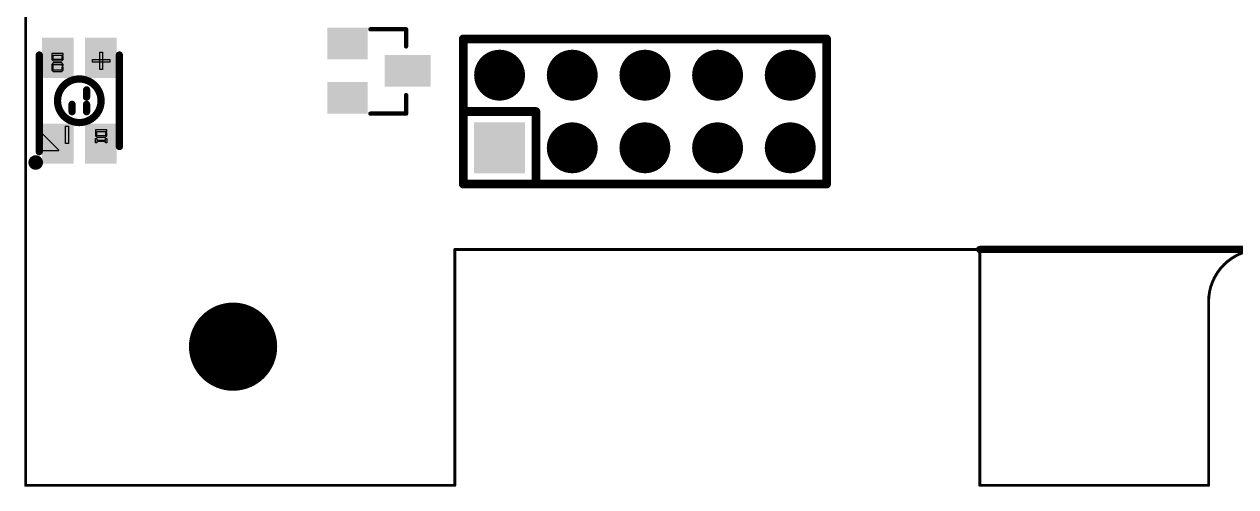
# Model space of a CAD drawing. Header units: millimetres. Extents: x 892 to 1144, y 1011 to 1123.
# Drawn here: x 891.87 to 934.22, y 1015.23 to 1031.4 of the extents above; entities that cross this region are included whole.
import ezdxf

# ---------------------------------------------------------------- set-up
doc = ezdxf.new("R2010")
doc.units = ezdxf.units.MM
for name, color, linetype in [('BottomLayer', 5, 'Continuous'), ('BottomOverlay', 54, 'Continuous'), ('BottomPaste', 16, 'Continuous'), ('BottomSolder', 6, 'Continuous'), ('KeepOutLayer', 6, 'Continuous'), ('Mechanical6', 56, 'Continuous'), ('MultiLayer', 9, 'Continuous'), ('TopLayer', 1, 'Continuous'), ('TopOverlay', 2, 'Continuous'), ('TopPaste', 8, 'Continuous'), ('TopSolder', 216, 'Continuous')]:
    doc.layers.add(name, color=color, linetype=linetype)

msp = doc.modelspace()

# ---------------------------------------------------------------- linework, layer by layer
at = {"layer": 'BottomLayer'}
for points, const_width in [([(908.097, 1029.62, 1), (908.885, 1029.62, 1)], 0.787), ([(910.637, 1029.62, 1), (911.425, 1029.62, 1)], 0.787), ([(913.177, 1029.62, 1), (913.965, 1029.62, 1)], 0.787), ([(915.717, 1029.62, 1), (916.505, 1029.62, 1)], 0.787), ([(918.257, 1029.62, 1), (919.045, 1029.62, 1)], 0.787), ([(910.637, 1027.08, 1), (911.425, 1027.08, 1)], 0.787), ([(913.177, 1027.08, 1), (913.965, 1027.08, 1)], 0.787), ([(915.717, 1027.08, 1), (916.505, 1027.08, 1)], 0.787), ([(918.257, 1027.08, 1), (919.045, 1027.08, 1)], 0.787), ([(898.455, 1020.125, 1), (899.895, 1020.125, 1)], 1.44)]:
    msp.add_lwpolyline(points, format="xyb", close=True, dxfattribs=dict(at, const_width=const_width))
for points in [[(903.775, 1030.275), (903.775, 1031.175), (902.575, 1030.275), (902.575, 1031.175)], [(905.975, 1029.325), (905.975, 1030.225), (904.575, 1029.325), (904.575, 1030.225)], [(903.775, 1028.375), (903.775, 1029.275), (902.575, 1028.375), (902.575, 1029.275)], [(907.704, 1026.293), (909.278, 1026.293), (907.704, 1027.867), (909.278, 1027.867)]]:
    msp.add_solid(points, dxfattribs=at)
at = {"layer": 'BottomOverlay', "const_width": 0.15}
for points in [[(903.975, 1031.225), (905.225, 1031.225)], [(905.225, 1030.625), (905.225, 1031.225)], [(905.225, 1028.275), (905.225, 1028.925)], [(903.975, 1028.275), (905.225, 1028.275)]]:
    msp.add_lwpolyline(points, dxfattribs=at)
at = {"layer": 'BottomOverlay', "const_width": 0.075}
for points in [[(903.937, 1031.225, 1), (904.012, 1031.225, 1)], [(905.187, 1031.225, 1), (905.262, 1031.225, 1)], [(905.187, 1031.225, 1), (905.262, 1031.225, 1)], [(905.187, 1030.625, 1), (905.262, 1030.625, 1)], [(905.187, 1028.925, 1), (905.262, 1028.925, 1)], [(903.937, 1028.275, 1), (904.012, 1028.275, 1)], [(905.187, 1028.275, 1), (905.262, 1028.275, 1)], [(905.187, 1028.275, 1), (905.262, 1028.275, 1)]]:
    msp.add_lwpolyline(points, format="xyb", close=True, dxfattribs=at)
at = {"layer": 'BottomPaste'}
for points in [[(903.775, 1030.275), (903.775, 1031.175), (902.575, 1030.275), (902.575, 1031.175)], [(905.975, 1029.325), (905.975, 1030.225), (904.575, 1029.325), (904.575, 1030.225)], [(903.775, 1028.375), (903.775, 1029.275), (902.575, 1028.375), (902.575, 1029.275)]]:
    msp.add_solid(points, dxfattribs=at)
at = {"layer": 'BottomSolder'}
for points, const_width in [([(908.046, 1029.62, 1), (908.935, 1029.62, 1)], 0.889), ([(910.586, 1029.62, 1), (911.475, 1029.62, 1)], 0.889), ([(913.126, 1029.62, 1), (914.015, 1029.62, 1)], 0.889), ([(915.666, 1029.62, 1), (916.555, 1029.62, 1)], 0.889), ([(918.206, 1029.62, 1), (919.095, 1029.62, 1)], 0.889), ([(910.586, 1027.08, 1), (911.475, 1027.08, 1)], 0.889), ([(913.126, 1027.08, 1), (914.015, 1027.08, 1)], 0.889), ([(915.666, 1027.08, 1), (916.555, 1027.08, 1)], 0.889), ([(918.206, 1027.08, 1), (919.095, 1027.08, 1)], 0.889), ([(898.404, 1020.125, 1), (899.946, 1020.125, 1)], 1.542)]:
    msp.add_lwpolyline(points, format="xyb", close=True, dxfattribs=dict(at, const_width=const_width))
for points in [[(903.877, 1030.173), (903.877, 1031.277), (902.473, 1030.173), (902.473, 1031.277)], [(906.077, 1029.223), (906.077, 1030.327), (904.473, 1029.223), (904.473, 1030.327)], [(903.877, 1028.273), (903.877, 1029.377), (902.473, 1028.273), (902.473, 1029.377)], [(907.602, 1026.191), (909.38, 1026.191), (907.602, 1027.969), (909.38, 1027.969)]]:
    msp.add_solid(points, dxfattribs=at)
at = {"layer": 'KeepOutLayer', "const_width": 0.1}
for points in [[(891.925, 1015.275), (891.925, 1122.275)], [(906.925, 1015.275), (906.925, 1023.525)], [(906.925, 1023.525), (925.275, 1023.525)], [(925.275, 1015.275), (925.275, 1023.525)], [(933.275, 1015.275), (933.275, 1021.7)], [(891.925, 1015.275), (906.925, 1015.275)], [(925.275, 1015.275), (933.275, 1015.275)]]:
    msp.add_lwpolyline(points, dxfattribs=at)
at = {"layer": 'KeepOutLayer', "const_width": 0.05}
for points in [[(906.9, 1023.525, 1), (906.95, 1023.525, 1)], [(906.9, 1023.525, 1), (906.95, 1023.525, 1)], [(925.25, 1023.525, 1), (925.3, 1023.525, 1)], [(925.25, 1023.525, 1), (925.3, 1023.525, 1)], [(933.25, 1021.7, 1), (933.3, 1021.7, 1)], [(933.25, 1021.7, 1), (933.3, 1021.7, 1)], [(891.9, 1015.275, 1), (891.95, 1015.275, 1)], [(891.9, 1015.275, 1), (891.95, 1015.275, 1)], [(906.9, 1015.275, 1), (906.95, 1015.275, 1)], [(906.9, 1015.275, 1), (906.95, 1015.275, 1)], [(925.25, 1015.275, 1), (925.3, 1015.275, 1)], [(925.25, 1015.275, 1), (925.3, 1015.275, 1)], [(933.25, 1015.275, 1), (933.3, 1015.275, 1)], [(933.25, 1015.275, 1), (933.3, 1015.275, 1)]]:
    msp.add_lwpolyline(points, format="xyb", close=True, dxfattribs=at)
at = {"layer": 'KeepOutLayer', "const_width": 0.1}
msp.add_lwpolyline([(933.275, 1021.7, -1), (936.925, 1021.7)], format="xyb", dxfattribs=at)
at = {"layer": 'Mechanical6'}
for p, q in [((893.238, 1030.374), (892.838, 1030.374)), ((892.838, 1030.374), (892.838, 1030.174)), ((893.238, 1030.324), (893.238, 1030.374)), ((894.512, 1030.422), (894.612, 1030.422)), ((894.512, 1029.822), (894.512, 1030.422)), ((894.612, 1030.422), (894.612, 1029.822)), ((892.838, 1030.174), (892.888, 1030.124)), ((892.888, 1030.049), (892.838, 1029.999)), ((892.838, 1029.999), (892.838, 1029.799)), ((892.888, 1030.174), (892.888, 1030.324)), ((892.888, 1030.324), (893.238, 1030.324)), ((893.188, 1030.174), (892.888, 1030.174)), ((892.888, 1030.124), (893.188, 1030.124)), ((893.188, 1030.049), (892.888, 1030.049)), ((892.888, 1030.049), (892.888, 1030.049)), ((892.888, 1029.799), (892.888, 1029.999)), ((892.888, 1029.999), (893.188, 1029.999)), ((893.238, 1030.274), (893.188, 1030.274)), ((893.188, 1030.274), (893.188, 1030.174)), ((893.188, 1030.124), (893.238, 1030.174)), ((893.238, 1029.999), (893.188, 1030.049)), ((893.188, 1029.999), (893.188, 1029.949)), ((893.188, 1029.949), (893.238, 1029.949)), ((893.238, 1030.174), (893.238, 1030.274)), ((893.238, 1029.949), (893.238, 1029.999)), ((894.262, 1030.072), (894.262, 1030.172)), ((894.262, 1030.172), (894.862, 1030.172)), ((894.862, 1030.072), (894.262, 1030.072)), ((894.862, 1030.172), (894.862, 1030.072)), ((892.838, 1029.799), (892.888, 1029.749)), ((893.188, 1029.799), (892.888, 1029.799)), ((892.888, 1029.749), (893.188, 1029.749)), ((893.238, 1029.899), (893.188, 1029.899)), ((893.188, 1029.899), (893.188, 1029.799)), ((893.188, 1029.749), (893.238, 1029.799)), ((893.238, 1029.799), (893.238, 1029.899)), ((894.612, 1029.822), (894.512, 1029.822)), ((893.319, 1027.836), (893.419, 1027.836)), ((893.319, 1027.236), (893.319, 1027.836)), ((893.419, 1027.836), (893.419, 1027.236)), ((892.4, 1027.685), (892.4, 1026.985)), ((893.09, 1026.995), (892.4, 1027.685)), ((894.762, 1027.703), (894.362, 1027.703)), ((894.362, 1027.703), (894.362, 1027.503)), ((894.362, 1027.503), (894.412, 1027.453)), ((894.362, 1027.253), (894.362, 1027.403)), ((894.362, 1027.403), (894.412, 1027.403)), ((894.412, 1027.503), (894.412, 1027.653)), ((894.412, 1027.653), (894.762, 1027.653)), ((894.712, 1027.503), (894.412, 1027.503)), ((894.412, 1027.453), (894.712, 1027.453)), ((894.412, 1027.403), (894.412, 1027.353)), ((894.762, 1027.603), (894.712, 1027.603)), ((894.712, 1027.603), (894.712, 1027.503)), ((894.712, 1027.453), (894.762, 1027.503)), ((894.712, 1027.353), (894.712, 1027.403)), ((894.712, 1027.403), (894.762, 1027.403)), ((894.762, 1027.653), (894.762, 1027.703)), ((894.762, 1027.503), (894.762, 1027.603)), ((894.762, 1027.403), (894.762, 1027.253)), ((892.4, 1026.985), (893.09, 1026.985)), ((893.09, 1026.985), (893.09, 1026.995)), ((893.419, 1027.236), (893.319, 1027.236)), ((894.412, 1027.253), (894.362, 1027.253)), ((894.412, 1027.353), (894.712, 1027.353)), ((894.712, 1027.303), (894.412, 1027.303)), ((894.412, 1027.303), (894.412, 1027.253)), ((894.712, 1027.253), (894.712, 1027.303)), ((894.762, 1027.253), (894.712, 1027.253))]:
    msp.add_line(p, q, dxfattribs=at)
at = {"layer": 'MultiLayer'}
for points, const_width in [([(908.097, 1029.62, 1), (908.885, 1029.62, 1)], 0.787), ([(910.637, 1029.62, 1), (911.425, 1029.62, 1)], 0.787), ([(913.177, 1029.62, 1), (913.965, 1029.62, 1)], 0.787), ([(915.717, 1029.62, 1), (916.505, 1029.62, 1)], 0.787), ([(918.257, 1029.62, 1), (919.045, 1029.62, 1)], 0.787), ([(910.637, 1027.08, 1), (911.425, 1027.08, 1)], 0.787), ([(913.177, 1027.08, 1), (913.965, 1027.08, 1)], 0.787), ([(915.717, 1027.08, 1), (916.505, 1027.08, 1)], 0.787), ([(918.257, 1027.08, 1), (919.045, 1027.08, 1)], 0.787), ([(898.455, 1020.125, 1), (899.895, 1020.125, 1)], 1.44)]:
    msp.add_lwpolyline(points, format="xyb", close=True, dxfattribs=dict(at, const_width=const_width))
msp.add_solid([(907.704, 1026.293), (909.278, 1026.293), (907.704, 1027.867), (909.278, 1027.867)], dxfattribs=at)
at = {"layer": 'TopLayer'}
for points, const_width in [([(908.097, 1029.62, 1), (908.885, 1029.62, 1)], 0.787), ([(910.637, 1029.62, 1), (911.425, 1029.62, 1)], 0.787), ([(913.177, 1029.62, 1), (913.965, 1029.62, 1)], 0.787), ([(915.717, 1029.62, 1), (916.505, 1029.62, 1)], 0.787), ([(918.257, 1029.62, 1), (919.045, 1029.62, 1)], 0.787), ([(910.637, 1027.08, 1), (911.425, 1027.08, 1)], 0.787), ([(913.177, 1027.08, 1), (913.965, 1027.08, 1)], 0.787), ([(915.717, 1027.08, 1), (916.505, 1027.08, 1)], 0.787), ([(918.257, 1027.08, 1), (919.045, 1027.08, 1)], 0.787), ([(898.455, 1020.125, 1), (899.895, 1020.125, 1)], 1.44)]:
    msp.add_lwpolyline(points, format="xyb", close=True, dxfattribs=dict(at, const_width=const_width))
for points in [[(893.5, 1029.625), (893.5, 1030.825), (892.6, 1029.625), (892.6, 1030.825)], [(895, 1029.625), (895, 1030.825), (894.1, 1029.625), (894.1, 1030.825)], [(893.5, 1026.625), (893.5, 1027.825), (892.6, 1026.625), (892.6, 1027.825)], [(895, 1026.625), (895, 1027.825), (894.1, 1026.625), (894.1, 1027.825)], [(907.704, 1026.293), (909.278, 1026.293), (907.704, 1027.867), (909.278, 1027.867)]]:
    msp.add_solid(points, dxfattribs=at)
at = {"layer": 'TopOverlay'}
for points, const_width in [([(907.221, 1025.81), (907.221, 1030.89)], 0.305), ([(907.221, 1030.89), (919.921, 1030.89)], 0.305), ([(919.921, 1025.81), (919.921, 1030.89)], 0.305), ([(892.4, 1027.125), (892.4, 1030.325)], 0.254), ([(895.2, 1027.125), (895.2, 1030.325)], 0.254), ([(894.054, 1028.852), (894.054, 1029.106)], 0.254), ([(893.546, 1028.344), (893.546, 1028.598)], 0.254), ([(894.054, 1028.344), (894.054, 1028.598)], 0.254), ([(907.221, 1028.35), (909.761, 1028.35)], 0.305), ([(909.761, 1025.81), (909.761, 1028.35)], 0.305), ([(892.4, 1026.947), (892.4, 1027.125)], 0.254), ([(907.221, 1025.81), (919.921, 1025.81)], 0.305), ([(925.275, 1023.525), (1143.625, 1023.525)], 0.254)]:
    msp.add_lwpolyline(points, dxfattribs=dict(at, const_width=const_width))
for points, const_width in [([(907.145, 1030.89, 1), (907.297, 1030.89, 1)], 0.152), ([(907.145, 1030.89, 1), (907.297, 1030.89, 1)], 0.152), ([(919.845, 1030.89, 1), (919.997, 1030.89, 1)], 0.152), ([(919.845, 1030.89, 1), (919.997, 1030.89, 1)], 0.152), ([(892.337, 1030.325, 1), (892.464, 1030.325, 1)], 0.127), ([(895.137, 1030.325, 1), (895.264, 1030.325, 1)], 0.127), ([(894.562, 1028.725, 1), (893.038, 1028.725, 1)], 0.254), ([(893.991, 1029.106, 1), (894.118, 1029.106, 1)], 0.127), ([(892.974, 1028.725, 1), (893.101, 1028.725, 1)], 0.127), ([(893.483, 1028.598, 1), (893.61, 1028.598, 1)], 0.127), ([(893.991, 1028.852, 1), (894.118, 1028.852, 1)], 0.127), ([(893.991, 1028.598, 1), (894.118, 1028.598, 1)], 0.127), ([(894.498, 1028.725, 1), (894.625, 1028.725, 1)], 0.127), ([(893.483, 1028.344, 1), (893.61, 1028.344, 1)], 0.127), ([(893.991, 1028.344, 1), (894.118, 1028.344, 1)], 0.127), ([(907.145, 1028.35, 1), (907.297, 1028.35, 1)], 0.152), ([(909.685, 1028.35, 1), (909.837, 1028.35, 1)], 0.152), ([(909.685, 1028.35, 1), (909.837, 1028.35, 1)], 0.152), ([(892.337, 1027.125, 1), (892.464, 1027.125, 1)], 0.127), ([(892.337, 1027.125, 1), (892.464, 1027.125, 1)], 0.127), ([(892.337, 1026.947, 1), (892.464, 1026.947, 1)], 0.127), ([(895.137, 1027.125, 1), (895.264, 1027.125, 1)], 0.127), ([(892.403, 1026.566, 1), (892.149, 1026.566, 1)], 0.254), ([(892.085, 1026.566, 1), (892.212, 1026.566, 1)], 0.127), ([(892.339, 1026.566, 1), (892.466, 1026.566, 1)], 0.127), ([(907.145, 1025.81, 1), (907.297, 1025.81, 1)], 0.152), ([(907.145, 1025.81, 1), (907.297, 1025.81, 1)], 0.152), ([(909.685, 1025.81, 1), (909.837, 1025.81, 1)], 0.152), ([(919.845, 1025.81, 1), (919.997, 1025.81, 1)], 0.152), ([(919.845, 1025.81, 1), (919.997, 1025.81, 1)], 0.152), ([(925.211, 1023.525, 1), (925.338, 1023.525, 1)], 0.127)]:
    msp.add_lwpolyline(points, format="xyb", close=True, dxfattribs=dict(at, const_width=const_width))
at = {"layer": 'TopPaste'}
for points in [[(893.5, 1029.625), (893.5, 1030.825), (892.6, 1029.625), (892.6, 1030.825)], [(895, 1029.625), (895, 1030.825), (894.1, 1029.625), (894.1, 1030.825)], [(893.5, 1026.625), (893.5, 1027.825), (892.6, 1026.625), (892.6, 1027.825)], [(895, 1026.625), (895, 1027.825), (894.1, 1026.625), (894.1, 1027.825)]]:
    msp.add_solid(points, dxfattribs=at)
at = {"layer": 'TopSolder'}
for points, const_width in [([(908.046, 1029.62, 1), (908.935, 1029.62, 1)], 0.889), ([(910.586, 1029.62, 1), (911.475, 1029.62, 1)], 0.889), ([(913.126, 1029.62, 1), (914.015, 1029.62, 1)], 0.889), ([(915.666, 1029.62, 1), (916.555, 1029.62, 1)], 0.889), ([(918.206, 1029.62, 1), (919.095, 1029.62, 1)], 0.889), ([(910.586, 1027.08, 1), (911.475, 1027.08, 1)], 0.889), ([(913.126, 1027.08, 1), (914.015, 1027.08, 1)], 0.889), ([(915.666, 1027.08, 1), (916.555, 1027.08, 1)], 0.889), ([(918.206, 1027.08, 1), (919.095, 1027.08, 1)], 0.889), ([(898.404, 1020.125, 1), (899.946, 1020.125, 1)], 1.542)]:
    msp.add_lwpolyline(points, format="xyb", close=True, dxfattribs=dict(at, const_width=const_width))
for points in [[(893.602, 1029.523), (893.602, 1030.927), (892.498, 1029.523), (892.498, 1030.927)], [(895.102, 1029.523), (895.102, 1030.927), (893.998, 1029.523), (893.998, 1030.927)], [(893.602, 1026.523), (893.602, 1027.927), (892.498, 1026.523), (892.498, 1027.927)], [(895.102, 1026.523), (895.102, 1027.927), (893.998, 1026.523), (893.998, 1027.927)], [(907.602, 1026.191), (909.38, 1026.191), (907.602, 1027.969), (909.38, 1027.969)]]:
    msp.add_solid(points, dxfattribs=at)

doc.saveas('drawing.dxf')
